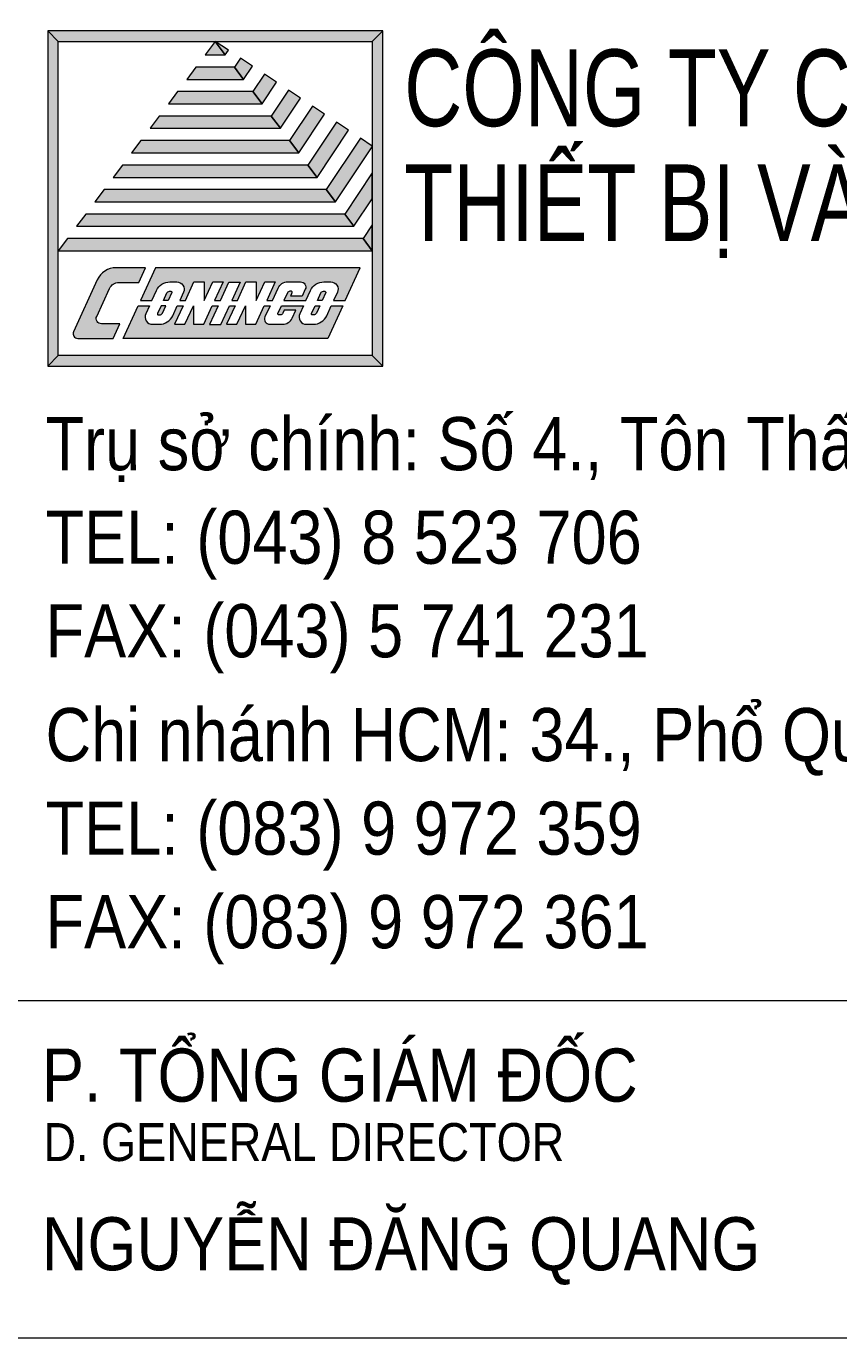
# Model space of a CAD drawing. Header units: metres. Extents: x 568006 to 1139366, y 2064802 to 4131555.
# Drawn here: x 569780.5 to 569796.41, y 2065042.97 to 2065068.67 of the extents above; entities that cross this region are included whole.
import ezdxf
from ezdxf.enums import TextEntityAlignment as Align

# ---------------------------------------------------------------- set-up
doc = ezdxf.new("R2010")
doc.units = ezdxf.units.M
doc.linetypes.add('CENTER', pattern=[2, 1.25, -0.25, 0.25, -0.25])
doc.layers.get('0').update_dxf_attribs({"linetype": 'CONTINUOUS'})
for name, color, linetype, lineweight in [('A-KY HIEU', 34, 'CONTINUOUS', 20), ('A-TEXT', 7, 'CONTINUOUS', 18), ('E- RANH GIOI', 1, 'CENTER', 13)]:
    doc.layers.add(name, color=color, linetype=linetype, lineweight=lineweight)
doc.styles.add('ARIAL', font='arial.ttf', dxfattribs={"height": 5})

# ---------------------------------------------------------------- blocks, each defined once
blk = doc.blocks.new('A$C4EFA0292')
h = blk.add_hatch(color=0)
h.paths.add_polyline_path([(-0.3, 4.288), (0.3, 4.288), (0, 4.687)])
h.paths.add_polyline_path([(0.392, 4.426), (0, 4.687), (0.3, 4.288)])
h.paths.add_polyline_path([(4.687, 4.687), (5, 5), (-5, 5), (-4.688, 4.687)])
h.paths.add_polyline_path([(4.687, -4.688), (5, -5), (5, 5), (4.687, 4.687)])
h.paths.add_polyline_path([(-4.688, 4.687), (-5, 5), (-5, -5), (-4.688, -4.688)])
h.paths.add_polyline_path([(5, -5), (4.687, -4.688), (-4.688, -4.688), (-5, -5)])
h.paths.add_polyline_path([(0.34, -3.755), (0.593, -3.2), (0.427, -3.2), (0.17, -3.763), (-0.173, -3.763), (0.084, -3.2), (-0.088, -3.2), (-0.341, -3.755), (-0.651, -3.755), (-0.651, -3.201), (-0.904, -3.755), (-1.213, -3.755), (-0.96, -3.2), (-1.132, -3.2), (-1.268, -3.499, -0.293611), (-1.666, -3.755), (-1.872, -3.755, -0.546059), (-2.071, -3.445), (-1.959, -3.2), (-2.303, -3.2), (-2.749, -4.177), (3.361, -4.177), (3.807, -3.2), (3.464, -3.2), (3.327, -3.499, -0.293611), (2.929, -3.755), (2.723, -3.755, -0.546059), (2.524, -3.445), (2.636, -3.2), (1.98, -3.2), (1.873, -3.434, 0.750604), (1.914, -3.469, 0.385557), (2.018, -3.425), (2.06, -3.333), (2.404, -3.333), (2.294, -3.572, -0.293611), (2.01, -3.755), (1.626, -3.755, -0.546059), (1.484, -3.534), (1.637, -3.2), (1.465, -3.2), (1.212, -3.755), (0.902, -3.755), (0.902, -3.201), (0.649, -3.755)])
h.paths.add_polyline_path([(-1.785, -2.068), (-2.231, -3.044), (-1.888, -3.044), (-1.751, -2.745, -0.293611), (-1.353, -2.489), (-1.147, -2.489, -0.546059), (-0.948, -2.799), (-1.06, -3.044), (-0.888, -3.044), (-0.635, -2.489), (-0.326, -2.489), (-0.326, -3.044), (-0.073, -2.489), (0.237, -2.489), (-0.017, -3.044), (0.155, -3.044), (0.405, -2.497), (0.748, -2.497), (0.499, -3.044), (0.665, -3.044), (0.918, -2.489), (1.227, -2.489), (1.227, -3.044), (1.48, -2.489), (1.79, -2.489), (1.536, -3.044), (1.708, -3.044), (1.878, -2.672, -0.293611), (2.162, -2.489), (2.546, -2.489, -0.546059), (2.688, -2.711), (2.596, -2.911), (2.253, -2.911), (2.299, -2.811, 0.750604), (2.258, -2.775, 0.385557), (2.154, -2.82), (2.052, -3.044), (2.708, -3.044), (2.844, -2.745, -0.293611), (3.242, -2.489), (3.448, -2.489, -0.546059), (3.647, -2.799), (3.535, -3.044), (3.879, -3.044), (4.325, -2.068)])
h.paths.add_polyline_path([(-2.279, -2.505), (-2.079, -2.068), (-2.959, -2.068, 0.293611), (-3.521, -2.429), (-4.229, -3.978, 0.546059), (-4.101, -4.177), (-3.043, -4.177), (-2.843, -3.739), (-3.396, -3.739, -0.546059), (-3.538, -3.518), (-3.159, -2.688, -0.293611), (-2.874, -2.505)])
h.paths.add_polyline_path([(-1.442, -2.82), (-1.544, -3.044), (-1.404, -3.044), (-1.297, -2.811, 0.750604), (-1.338, -2.775, 0.385557)])
h.paths.add_polyline_path([(-1.475, -3.2), (-1.616, -3.2), (-1.722, -3.434, 0.750604), (-1.681, -3.469, 0.385557), (-1.577, -3.425)], flags=17)
h.paths.add_polyline_path([(3.298, -2.811, 0.750604), (3.257, -2.775, 0.385557), (3.153, -2.82), (3.051, -3.044), (3.192, -3.044)], flags=17)
h.paths.add_polyline_path([(3.12, -3.2), (2.98, -3.2), (2.873, -3.434, 0.750604), (2.914, -3.469, 0.385557), (3.018, -3.425)], flags=17)
h.paths.add_polyline_path([(4.687, -1.563), (4.413, -1.197), (-4.413, -1.197), (-4.688, -1.563)])
h.paths.add_polyline_path([(4.687, -0.786), (4.413, -1.197), (4.687, -1.563)])
h.paths.add_polyline_path([(4.687, -0.009), (4.687, 0.768), (3.865, -0.466), (4.139, -0.831)])
h.paths.add_polyline_path([(-3.865, -0.466), (-4.139, -0.831), (4.139, -0.831), (3.865, -0.466)])
h.paths.add_polyline_path([(3.591, -0.1), (3.316, 0.266), (-3.316, 0.266), (-3.591, -0.1)])
h.paths.add_polyline_path([(3.591, -0.1), (4.687, 1.545), (4.687, 1.562), (4.337, 1.796), (3.316, 0.266)])
h.paths.add_polyline_path([(3.978, 2.035), (3.62, 2.274), (2.768, 0.997), (3.042, 0.631)])
h.paths.add_polyline_path([(3.042, 0.631), (2.768, 0.997), (-2.768, 0.997), (-3.042, 0.631)])
h.paths.add_polyline_path([(2.494, 1.362), (2.22, 1.728), (-2.22, 1.728), (-2.494, 1.362)])
h.paths.add_polyline_path([(2.494, 1.362), (3.261, 2.513), (2.902, 2.753), (2.22, 1.728)])
h.paths.add_polyline_path([(1.945, 2.094), (2.544, 2.992), (2.185, 3.231), (1.671, 2.459)])
h.paths.add_polyline_path([(-1.671, 2.459), (-1.945, 2.094), (1.945, 2.094), (1.671, 2.459)])
h.paths.add_polyline_path([(1.827, 3.47), (1.468, 3.709), (1.123, 3.191), (1.397, 2.825)])
h.paths.add_polyline_path([(1.397, 2.825), (1.123, 3.191), (-1.123, 3.191), (-1.397, 2.825)])
h.paths.add_polyline_path([(0.848, 3.556), (1.109, 3.948), (0.751, 4.187), (0.574, 3.922)])
h.paths.add_polyline_path([(0.848, 3.556), (0.574, 3.922), (-0.574, 3.922), (-0.848, 3.556)])
at = {"color": 0}
for points in [[(5, 5), (-5, 5), (-4.688, 4.687), (4.687, 4.687), (5, 5)], [(-4.688, 4.687), (-5, 5), (-5, -5), (-4.688, -4.688), (-4.688, 4.687)], [(5, 5), (4.687, 4.687), (4.687, -4.688), (5, -5), (5, 5)], [(0, 4.687), (-0.3, 4.288), (0.3, 4.288), (0, 4.687)], [(0.392, 4.426), (0, 4.687), (0.3, 4.288), (0.392, 4.426)], [(0.574, 3.922), (-0.574, 3.922), (-0.848, 3.556), (0.848, 3.556), (0.574, 3.922)], [(1.109, 3.948), (0.751, 4.187), (0.574, 3.922), (0.848, 3.556), (1.109, 3.948)], [(1.827, 3.47), (1.468, 3.709), (1.123, 3.191), (1.397, 2.825), (1.827, 3.47)], [(1.123, 3.191), (-1.123, 3.191), (-1.397, 2.825), (1.397, 2.825), (1.123, 3.191)], [(2.544, 2.992), (2.185, 3.231), (1.671, 2.459), (1.945, 2.094), (2.544, 2.992)], [(3.261, 2.513), (2.902, 2.753), (2.22, 1.728), (2.494, 1.362), (3.261, 2.513)], [(1.671, 2.459), (-1.671, 2.459), (-1.945, 2.094), (1.945, 2.094), (1.671, 2.459)], [(3.978, 2.035), (3.62, 2.274), (2.768, 0.997), (3.042, 0.631), (3.978, 2.035)], [(2.22, 1.728), (-2.22, 1.728), (-2.494, 1.362), (2.494, 1.362), (2.22, 1.728)], [(4.687, 1.545), (4.687, 1.562), (4.337, 1.796), (3.316, 0.266), (3.591, -0.1), (4.687, 1.545)], [(2.768, 0.997), (-2.768, 0.997), (-3.042, 0.631), (3.042, 0.631), (2.768, 0.997)], [(4.687, -0.009), (4.687, 0.768), (3.865, -0.466), (4.139, -0.831), (4.687, -0.009)], [(3.316, 0.266), (-3.316, 0.266), (-3.591, -0.1), (3.591, -0.1), (3.316, 0.266)], [(3.865, -0.466), (-3.865, -0.466), (-4.139, -0.831), (4.139, -0.831), (3.865, -0.466)], [(4.687, -0.786), (4.413, -1.197), (4.687, -1.563), (4.687, -0.786)], [(4.413, -1.197), (-4.413, -1.197), (-4.688, -1.563), (4.687, -1.563), (4.413, -1.197)], [(4.687, -4.688), (-4.688, -4.688), (-5, -5), (5, -5), (4.687, -4.688)]]:
    blk.add_lwpolyline(points, close=True, dxfattribs=at)
for points in [[(-2.079, -2.068), (-2.959, -2.068, 0.293611), (-3.521, -2.429), (-4.229, -3.978, 0.546059), (-4.101, -4.177), (-3.043, -4.177), (-2.843, -3.739), (-3.396, -3.739, -0.546059), (-3.538, -3.518), (-3.159, -2.688, -0.293611), (-2.874, -2.505), (-2.279, -2.505), (-2.079, -2.068)], [(4.325, -2.068), (-1.785, -2.068), (-2.231, -3.044), (-1.888, -3.044), (-1.751, -2.745, -0.293611), (-1.353, -2.489), (-1.147, -2.489, -0.546059), (-0.948, -2.799), (-1.06, -3.044), (-0.888, -3.044), (-0.635, -2.489), (-0.326, -2.489), (-0.326, -3.044), (-0.073, -2.489), (0.237, -2.489), (-0.017, -3.044), (0.155, -3.044), (0.405, -2.497), (0.748, -2.497), (0.499, -3.044), (0.665, -3.044), (0.918, -2.489), (1.227, -2.489), (1.227, -3.044), (1.48, -2.489), (1.79, -2.489), (1.536, -3.044), (1.708, -3.044), (1.878, -2.672, -0.293611), (2.162, -2.489), (2.546, -2.489, -0.546059), (2.688, -2.711), (2.596, -2.911), (2.253, -2.911), (2.299, -2.811, 0.546059), (2.273, -2.771), (2.231, -2.771, 0.293611), (2.154, -2.82), (2.052, -3.044), (2.708, -3.044), (2.844, -2.745, -0.293611), (3.242, -2.489), (3.448, -2.489, -0.546059), (3.647, -2.799), (3.535, -3.044), (3.879, -3.044), (4.325, -2.068)], [(-1.323, -2.771, -0.546059), (-1.297, -2.811), (-1.404, -3.044), (-1.544, -3.044), (-1.442, -2.82, -0.293611), (-1.365, -2.771), (-1.323, -2.771, -0.546059)], [(3.273, -2.771, -0.546059), (3.298, -2.811), (3.192, -3.044), (3.051, -3.044), (3.153, -2.82, -0.293611), (3.23, -2.771), (3.273, -2.771, -0.546059)], [(1.899, -3.474, -0.546059), (1.873, -3.434), (1.98, -3.2), (2.636, -3.2), (2.524, -3.445, 0.546059), (2.723, -3.755), (2.929, -3.755, 0.293611), (3.327, -3.499), (3.464, -3.2), (3.807, -3.2), (3.361, -4.177), (-2.749, -4.177), (-2.303, -3.2), (-1.959, -3.2), (-2.071, -3.445, 0.546059), (-1.872, -3.755), (-1.666, -3.755, 0.293611), (-1.268, -3.499), (-1.132, -3.2), (-0.96, -3.2), (-1.213, -3.755), (-0.904, -3.755), (-0.651, -3.201), (-0.651, -3.755), (-0.341, -3.755), (-0.088, -3.2), (0.084, -3.2), (-0.173, -3.763), (0.17, -3.763), (0.427, -3.2), (0.593, -3.2), (0.34, -3.755), (0.649, -3.755), (0.902, -3.201), (0.902, -3.755), (1.212, -3.755), (1.465, -3.2), (1.637, -3.2), (1.484, -3.534, 0.546059), (1.626, -3.755), (2.01, -3.755, 0.293611), (2.294, -3.572), (2.404, -3.333), (2.06, -3.333), (2.018, -3.425, -0.293611), (1.942, -3.474), (1.899, -3.474, -0.546059)], [(-1.475, -3.2), (-1.616, -3.2), (-1.722, -3.434, 0.546055), (-1.697, -3.474, 0.000001), (-1.697, -3.474, 0.000002), (-1.697, -3.474), (-1.697, -3.474), (-1.654, -3.474, 0.293611), (-1.577, -3.425), (-1.475, -3.2)], [(2.899, -3.474, -0.546059), (2.873, -3.434), (2.98, -3.2), (3.12, -3.2), (3.018, -3.425, -0.293611), (2.941, -3.474), (2.899, -3.474, -0.546059)]]:
    blk.add_lwpolyline(points, format="xyb", close=True, dxfattribs=at)
blk = doc.blocks.new('A$C33BC4D2A')
at = {"layer": 'A-KY HIEU', "color": 0}
for p, q in [((353.662, -181.132), (414.985, -181.132)), ((353.662, -192.813), (414.985, -192.813))]:
    blk.add_line(p, q, dxfattribs=at)
at = {"layer": 'A-KY HIEU', "lineweight": -3, "xscale": 1.160142688442082, "yscale": 1.160142688442082, "zscale": 1.160142688442082}
blk.add_blockref('A$C4EFA0292', (361.025, -153.362), dxfattribs=at)
at = {"layer": 'A-TEXT', "style": 'ARIAL'}
for s, height, width, p in [('CÔNG TY CP TƯ VẤN CÔNG NGHỆ', 2.6573, 0.75, (367.569, -150.859)), ('THIẾT BỊ VÀ KIỂM ĐỊNH XÂY DỰNG', 2.6573, 0.75, (367.569, -154.837)), ('Trụ sở chính: Số 4., Tôn Thất Tùng., Đống Đa., TP. Hà Nội', 1.83967, 0.85, (355.151, -162.772)), ('TEL: (043) 8 523 706', 1.83967, 0.85, (355.151, -166.011)), ('FAX: (043) 5 741 231', 1.83967, 0.85, (355.151, -169.25)), ('Chi nhánh HCM: 34., Phổ Quang., F2., Tân Bình., TP. HCM', 1.83967, 0.85, (355.151, -172.846)), ('TEL: (083) 9 972 359', 1.83967, 0.85, (355.151, -176.085)), ('FAX: (083) 9 972 361', 1.83967, 0.85, (355.151, -179.324)), ('P. TỔNG GIÁM ĐỐC', 1.83967, 0.85, (355.024, -184.636)), ('NGUYỄN ĐĂNG QUANG', 1.83967, 0.85, (355.024, -190.477))]:
    blk.add_text(s, height=height, dxfattribs=dict(at, width=width)).set_placement(p)
at = {"layer": 'A-TEXT', "style": 'ARIAL', "width": 0.85}
blk.add_text('D. GENERAL DIRECTOR', height=1.31405, dxfattribs=at).set_placement((355.079, -186.035), align=Align.MIDDLE_LEFT)

msp = doc.modelspace()

# ---------------------------------------------------------------- block references
at = {"layer": 'E- RANH GIOI', "xscale": 0.5657142857142857, "yscale": 0.5657142857142857, "zscale": 0.5657142857142857}
msp.add_blockref('A$C33BC4D2A', (569579.96, 2065152.05), dxfattribs=at)

doc.saveas('drawing.dxf')
